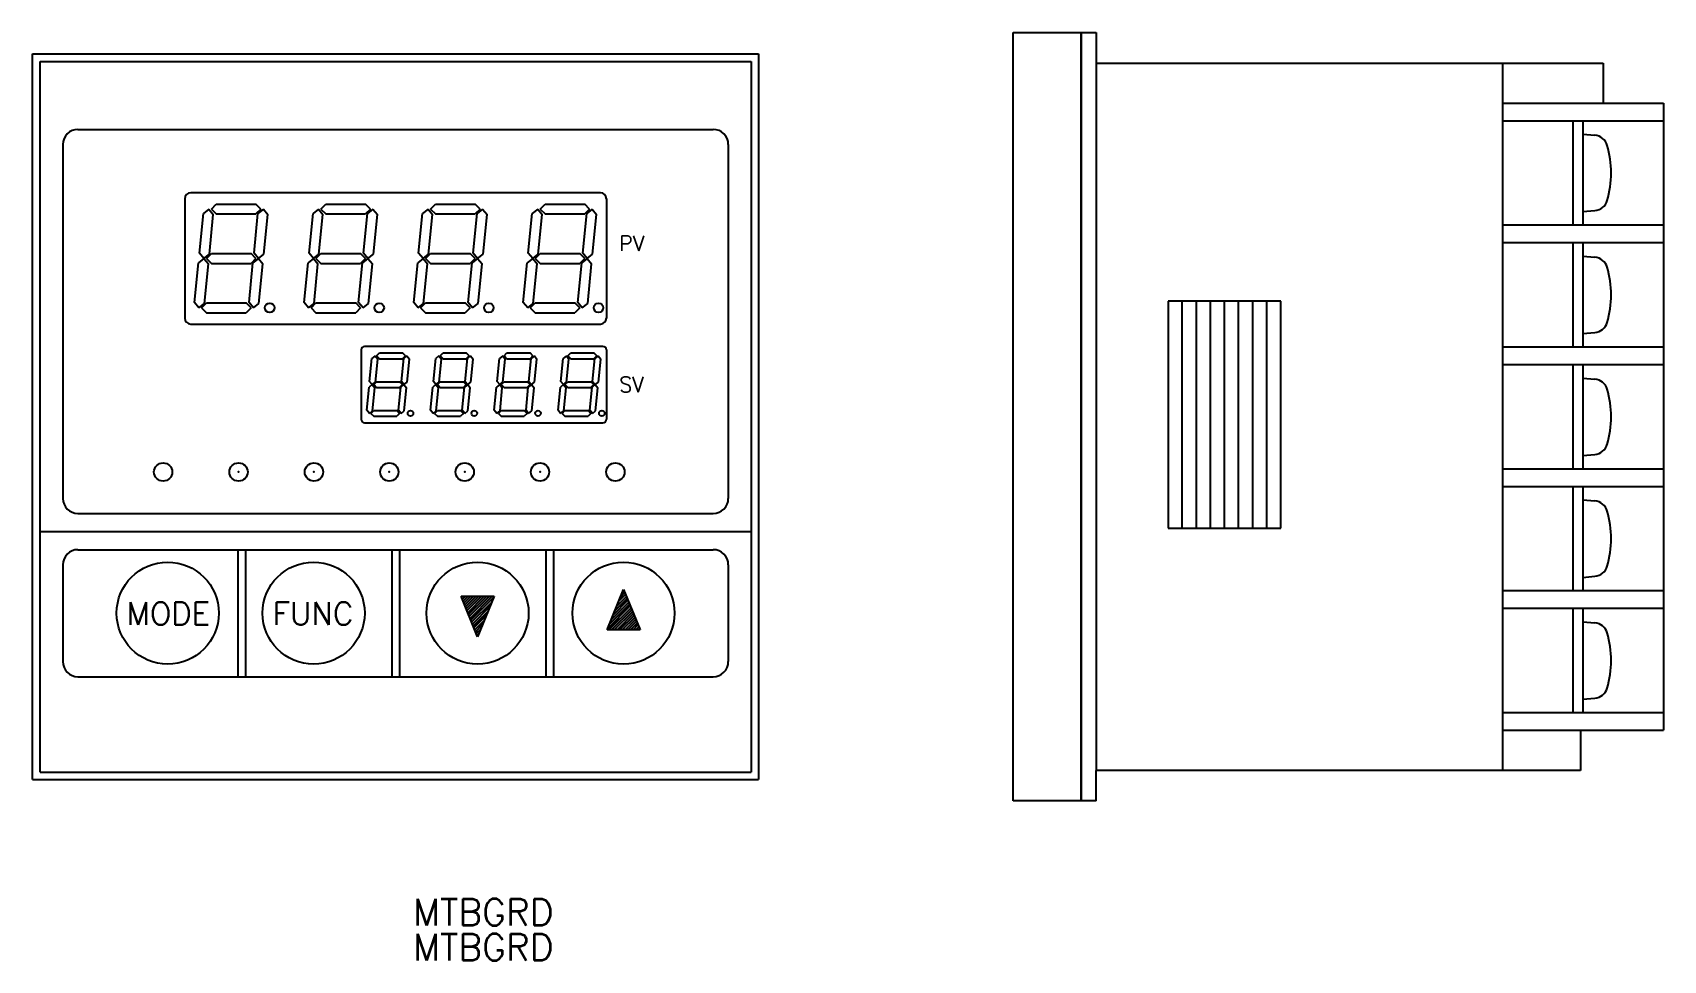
# Model space of a CAD drawing. Extents: x 20 to 236, y 1211 to 1334.
import ezdxf

# ---------------------------------------------------------------- set-up
doc = ezdxf.new("R2010")
doc.units = 0
doc.header["$LTSCALE"] = 5
doc.layers.get('0').update_dxf_attribs({"linetype": 'CONTINUOUS'})
doc.styles.get("Standard").update_dxf_attribs({"font": 'txt', "bigfont": 'bigfont'})

msp = doc.modelspace()

# ---------------------------------------------------------------- linework, layer by layer
at = {"color": 7, "linetype": 'CONTINUOUS'}
for p, q in [((150.06, 1232.53), (150.06, 1334.14)), ((150.06, 1334.14), (159.06, 1334.14)), ((150.06, 1232.53), (150.06, 1334.14)), ((150.06, 1334.14), (159.06, 1334.14)), ((159.06, 1334.14), (159.06, 1232.53)), ((159.06, 1334.14), (161.06, 1334.14)), ((159.06, 1232.53), (159.06, 1334.14)), ((159.06, 1334.14), (161.06, 1334.14)), ((159.06, 1232.53), (159.06, 1334.14)), ((159.06, 1334.14), (159.06, 1232.53)), ((161.06, 1334.14), (161.06, 1330.11)), ((20.41, 1235.34), (20.41, 1331.34)), ((20.41, 1331.34), (116.41, 1331.34)), ((116.41, 1331.34), (116.41, 1235.34)), ((21.41, 1330.34), (115.41, 1330.34)), ((21.41, 1236.34), (21.41, 1330.34)), ((115.41, 1330.34), (115.41, 1236.34)), ((161.06, 1330.11), (228.08, 1330.11)), ((214.79, 1330.11), (214.79, 1236.56)), ((228.08, 1330.11), (228.08, 1324.79)), ((214.79, 1324.79), (236.06, 1324.79)), ((236.06, 1324.79), (236.06, 1241.88)), ((214.79, 1322.49), (236.06, 1322.49)), ((224.09, 1322.49), (224.09, 1308.67)), ((225.42, 1322.49), (225.42, 1308.67)), ((26.41, 1321.34), (110.41, 1321.34)), ((225.42, 1320.7), (227, 1320.56)), ((24.41, 1319.34), (24.41, 1272.54)), ((112.41, 1319.34), (112.41, 1272.54)), ((40.53, 1312.15), (40.53, 1296.39)), ((95.49, 1312.95), (41.33, 1312.95)), ((44.05, 1310.81), (44.7, 1311.47)), ((44.7, 1311.47), (49.94, 1311.47)), ((50.6, 1310.81), (49.94, 1311.47)), ((58.54, 1310.81), (59.2, 1311.47)), ((59.2, 1311.47), (64.44, 1311.47)), ((65.09, 1310.81), (64.44, 1311.47)), ((73.03, 1310.81), (73.69, 1311.47)), ((73.69, 1311.47), (78.93, 1311.47)), ((79.58, 1310.81), (78.93, 1311.47)), ((87.52, 1310.81), (88.18, 1311.47)), ((88.18, 1311.47), (93.42, 1311.47)), ((94.07, 1310.81), (93.42, 1311.47)), ((96.29, 1312.15), (96.29, 1296.39)), ((42.48, 1304.99), (43, 1310.23)), ((43.72, 1310.81), (43, 1310.23)), ((43.72, 1310.81), (44.3, 1310.1)), ((43.78, 1304.85), (44.3, 1310.1)), ((44.05, 1310.81), (44.7, 1310.16)), ((44.7, 1310.16), (49.94, 1310.16)), ((49.69, 1304.99), (50.21, 1310.23)), ((50.6, 1310.81), (49.94, 1310.16)), ((50.93, 1310.81), (50.21, 1310.23)), ((50.93, 1310.81), (51.51, 1310.1)), ((50.99, 1304.85), (51.51, 1310.1)), ((56.97, 1304.99), (57.49, 1310.23)), ((58.21, 1310.81), (57.49, 1310.23)), ((58.21, 1310.81), (58.79, 1310.1)), ((58.27, 1304.85), (58.79, 1310.1)), ((58.54, 1310.81), (59.2, 1310.16)), ((59.2, 1310.16), (64.44, 1310.16)), ((64.18, 1304.99), (64.7, 1310.23)), ((65.09, 1310.81), (64.44, 1310.16)), ((65.42, 1310.81), (64.7, 1310.23)), ((65.42, 1310.81), (66, 1310.1)), ((65.48, 1304.85), (66, 1310.1)), ((71.46, 1304.99), (71.98, 1310.23)), ((72.7, 1310.81), (71.98, 1310.23)), ((72.7, 1310.81), (73.29, 1310.1)), ((72.76, 1304.85), (73.29, 1310.1)), ((73.03, 1310.81), (73.69, 1310.16)), ((73.69, 1310.16), (78.93, 1310.16)), ((78.67, 1304.99), (79.19, 1310.23)), ((79.58, 1310.81), (78.93, 1310.16)), ((79.91, 1310.81), (79.19, 1310.23)), ((79.91, 1310.81), (80.5, 1310.1)), ((79.98, 1304.85), (80.5, 1310.1)), ((85.95, 1304.99), (86.48, 1310.23)), ((87.2, 1310.81), (86.48, 1310.23)), ((87.2, 1310.81), (87.78, 1310.1)), ((87.26, 1304.85), (87.78, 1310.1)), ((87.52, 1310.81), (88.18, 1310.16)), ((88.18, 1310.16), (93.42, 1310.16)), ((93.16, 1304.99), (93.69, 1310.23)), ((94.07, 1310.81), (93.42, 1310.16)), ((94.4, 1310.81), (93.69, 1310.23)), ((94.4, 1310.81), (94.99, 1310.1)), ((94.47, 1304.85), (94.99, 1310.1)), ((225.42, 1310.46), (227, 1310.6)), ((236.06, 1308.67), (214.79, 1308.67)), ((43.06, 1304.27), (42.48, 1304.99)), ((43.06, 1304.27), (43.78, 1304.85)), ((43.39, 1304.27), (44.05, 1304.93)), ((44.05, 1304.93), (49.29, 1304.93)), ((49.94, 1304.27), (49.29, 1304.93)), ((50.27, 1304.27), (49.69, 1304.99)), ((50.27, 1304.27), (50.99, 1304.85)), ((57.55, 1304.27), (56.97, 1304.99)), ((57.55, 1304.27), (58.27, 1304.85)), ((57.88, 1304.27), (58.54, 1304.93)), ((58.54, 1304.93), (63.78, 1304.93)), ((64.44, 1304.27), (63.78, 1304.93)), ((64.76, 1304.27), (64.18, 1304.99)), ((64.76, 1304.27), (65.48, 1304.85)), ((72.05, 1304.27), (71.46, 1304.99)), ((72.05, 1304.27), (72.76, 1304.85)), ((72.38, 1304.27), (73.03, 1304.93)), ((73.03, 1304.93), (78.27, 1304.93)), ((78.93, 1304.27), (78.27, 1304.93)), ((79.26, 1304.27), (78.67, 1304.99)), ((79.26, 1304.27), (79.98, 1304.85)), ((86.54, 1304.27), (85.95, 1304.99)), ((86.54, 1304.27), (87.26, 1304.85)), ((86.87, 1304.27), (87.52, 1304.93)), ((87.52, 1304.93), (92.77, 1304.93)), ((93.42, 1304.27), (92.77, 1304.93)), ((93.75, 1304.27), (93.16, 1304.99)), ((93.75, 1304.27), (94.47, 1304.85)), ((214.79, 1306.37), (236.06, 1306.37)), ((224.09, 1306.37), (224.09, 1292.55)), ((225.42, 1306.37), (225.42, 1292.55)), ((41.82, 1298.45), (42.34, 1303.69)), ((43.06, 1304.27), (42.34, 1303.69)), ((43.06, 1304.27), (43.65, 1303.55)), ((43.13, 1298.31), (43.65, 1303.55)), ((43.39, 1304.27), (44.05, 1303.62)), ((44.05, 1303.62), (49.29, 1303.62)), ((49.03, 1298.45), (49.55, 1303.69)), ((49.94, 1304.27), (49.29, 1303.62)), ((50.27, 1304.27), (49.55, 1303.69)), ((50.27, 1304.27), (50.86, 1303.55)), ((50.33, 1298.31), (50.86, 1303.55)), ((56.32, 1298.45), (56.84, 1303.69)), ((57.55, 1304.27), (56.84, 1303.69)), ((57.55, 1304.27), (58.14, 1303.55)), ((57.62, 1298.31), (58.14, 1303.55)), ((57.88, 1304.27), (58.54, 1303.62)), ((58.54, 1303.62), (63.78, 1303.62)), ((63.52, 1298.45), (64.05, 1303.69)), ((64.44, 1304.27), (63.78, 1303.62)), ((64.76, 1304.27), (64.05, 1303.69)), ((64.76, 1304.27), (65.35, 1303.55)), ((64.83, 1298.31), (65.35, 1303.55)), ((70.81, 1298.45), (71.33, 1303.69)), ((72.05, 1304.27), (71.33, 1303.69)), ((72.05, 1304.27), (72.63, 1303.55)), ((72.11, 1298.31), (72.63, 1303.55)), ((72.38, 1304.27), (73.03, 1303.62)), ((73.03, 1303.62), (78.27, 1303.62)), ((78.02, 1298.45), (78.54, 1303.69)), ((78.93, 1304.27), (78.27, 1303.62)), ((79.26, 1304.27), (78.54, 1303.69)), ((79.26, 1304.27), (79.84, 1303.55)), ((79.32, 1298.31), (79.84, 1303.55)), ((85.3, 1298.45), (85.82, 1303.69)), ((86.54, 1304.27), (85.82, 1303.69)), ((86.54, 1304.27), (87.12, 1303.55)), ((86.6, 1298.31), (87.12, 1303.55)), ((86.87, 1304.27), (87.52, 1303.62)), ((87.52, 1303.62), (92.77, 1303.62)), ((92.51, 1298.45), (93.03, 1303.69)), ((93.42, 1304.27), (92.77, 1303.62)), ((93.75, 1304.27), (93.03, 1303.69)), ((93.75, 1304.27), (94.33, 1303.55)), ((93.81, 1298.31), (94.33, 1303.55)), ((225.42, 1304.58), (227, 1304.44)), ((42.41, 1297.73), (41.82, 1298.45)), ((42.41, 1297.73), (43.13, 1298.31)), ((42.74, 1297.73), (43.39, 1298.38)), ((43.39, 1298.38), (48.63, 1298.38)), ((49.29, 1297.73), (48.63, 1298.38)), ((49.62, 1297.73), (49.03, 1298.45)), ((49.62, 1297.73), (50.33, 1298.31)), ((56.9, 1297.73), (56.32, 1298.45)), ((56.9, 1297.73), (57.62, 1298.31)), ((57.23, 1297.73), (57.88, 1298.38)), ((57.88, 1298.38), (63.13, 1298.38)), ((63.78, 1297.73), (63.13, 1298.38)), ((64.11, 1297.73), (63.52, 1298.45)), ((64.11, 1297.73), (64.83, 1298.31)), ((71.39, 1297.73), (70.81, 1298.45)), ((71.39, 1297.73), (72.11, 1298.31)), ((71.72, 1297.73), (72.38, 1298.38)), ((72.38, 1298.38), (77.62, 1298.38)), ((78.27, 1297.73), (77.62, 1298.38)), ((78.6, 1297.73), (78.02, 1298.45)), ((78.6, 1297.73), (79.32, 1298.31)), ((85.88, 1297.73), (85.3, 1298.45)), ((85.88, 1297.73), (86.6, 1298.31)), ((86.22, 1297.73), (86.87, 1298.38)), ((86.87, 1298.38), (92.11, 1298.38)), ((92.77, 1297.73), (92.11, 1298.38)), ((93.09, 1297.73), (92.51, 1298.45)), ((93.09, 1297.73), (93.81, 1298.31)), ((170.57, 1298.63), (170.57, 1268.59)), ((185.49, 1298.63), (170.57, 1298.63)), ((172.43, 1268.59), (172.43, 1298.63)), ((174.3, 1268.59), (174.3, 1298.63)), ((176.16, 1268.59), (176.16, 1298.63)), ((178.03, 1268.59), (178.03, 1298.63)), ((179.89, 1268.59), (179.89, 1298.63)), ((181.76, 1268.59), (181.76, 1298.63)), ((183.62, 1268.59), (183.62, 1298.63)), ((185.49, 1268.59), (185.49, 1298.63)), ((42.74, 1297.73), (43.39, 1297.07)), ((43.39, 1297.07), (48.63, 1297.07)), ((49.29, 1297.73), (48.63, 1297.07)), ((57.23, 1297.73), (57.88, 1297.07)), ((57.88, 1297.07), (63.13, 1297.07)), ((63.78, 1297.73), (63.13, 1297.07)), ((71.72, 1297.73), (72.38, 1297.07)), ((72.38, 1297.07), (77.62, 1297.07)), ((78.27, 1297.73), (77.62, 1297.07)), ((86.22, 1297.73), (86.87, 1297.07)), ((86.87, 1297.07), (92.11, 1297.07)), ((92.77, 1297.73), (92.11, 1297.07)), ((41.33, 1295.59), (95.49, 1295.59)), ((225.42, 1294.34), (227, 1294.48)), ((63.85, 1292.17), (63.85, 1283)), ((95.82, 1292.63), (64.31, 1292.63)), ((65.89, 1291.39), (66.27, 1291.77)), ((66.27, 1291.77), (69.32, 1291.77)), ((69.7, 1291.39), (69.32, 1291.77)), ((74.32, 1291.39), (74.71, 1291.77)), ((74.71, 1291.77), (77.76, 1291.77)), ((78.14, 1291.39), (77.76, 1291.77)), ((82.76, 1291.39), (83.14, 1291.77)), ((83.14, 1291.77), (86.19, 1291.77)), ((86.57, 1291.39), (86.19, 1291.77)), ((91.19, 1291.39), (91.57, 1291.77)), ((91.57, 1291.77), (94.62, 1291.77)), ((95, 1291.39), (94.62, 1291.77)), ((96.29, 1292.17), (96.29, 1283)), ((236.06, 1292.55), (214.79, 1292.55)), ((64.98, 1288), (65.28, 1291.05)), ((65.7, 1291.39), (65.28, 1291.05)), ((65.7, 1291.39), (66.04, 1290.97)), ((65.74, 1287.92), (66.04, 1290.97)), ((65.89, 1291.39), (66.27, 1291.01)), ((66.27, 1291.01), (69.32, 1291.01)), ((69.17, 1288), (69.48, 1291.05)), ((69.7, 1291.39), (69.32, 1291.01)), ((69.89, 1291.39), (69.48, 1291.05)), ((69.89, 1291.39), (70.23, 1290.97)), ((69.93, 1287.92), (70.23, 1290.97)), ((73.41, 1288), (73.72, 1291.05)), ((74.13, 1291.39), (73.72, 1291.05)), ((74.13, 1291.39), (74.47, 1290.97)), ((74.17, 1287.92), (74.47, 1290.97)), ((74.32, 1291.39), (74.71, 1291.01)), ((74.71, 1291.01), (77.76, 1291.01)), ((77.61, 1288), (77.91, 1291.05)), ((78.14, 1291.39), (77.76, 1291.01)), ((78.33, 1291.39), (77.91, 1291.05)), ((78.33, 1291.39), (78.67, 1290.97)), ((78.37, 1287.92), (78.67, 1290.97)), ((81.84, 1288), (82.15, 1291.05)), ((82.57, 1291.39), (82.15, 1291.05)), ((82.57, 1291.39), (82.9, 1290.97)), ((82.6, 1287.92), (82.9, 1290.97)), ((82.76, 1291.39), (83.14, 1291.01)), ((83.14, 1291.01), (86.19, 1291.01)), ((86.04, 1288), (86.34, 1291.05)), ((86.57, 1291.39), (86.19, 1291.01)), ((86.76, 1291.39), (86.34, 1291.05)), ((86.76, 1291.39), (87.1, 1290.97)), ((86.8, 1287.92), (87.1, 1290.97)), ((90.28, 1288), (90.58, 1291.05)), ((91, 1291.39), (90.58, 1291.05)), ((91, 1291.39), (91.34, 1290.97)), ((91.03, 1287.92), (91.34, 1290.97)), ((91.19, 1291.39), (91.57, 1291.01)), ((91.57, 1291.01), (94.62, 1291.01)), ((94.47, 1288), (94.77, 1291.05)), ((95, 1291.39), (94.62, 1291.01)), ((95.19, 1291.39), (94.77, 1291.05)), ((95.19, 1291.39), (95.53, 1290.97)), ((95.23, 1287.92), (95.53, 1290.97)), ((214.79, 1290.24), (236.06, 1290.24)), ((224.09, 1290.24), (224.09, 1276.42)), ((225.42, 1290.24), (225.42, 1276.42)), ((65.32, 1287.58), (64.9, 1287.24)), ((65.32, 1287.58), (64.98, 1288)), ((65.32, 1287.58), (65.74, 1287.92)), ((65.32, 1287.58), (65.66, 1287.16)), ((65.51, 1287.58), (65.89, 1287.96)), ((65.51, 1287.58), (65.89, 1287.2)), ((65.89, 1287.96), (68.94, 1287.96)), ((69.32, 1287.58), (68.94, 1287.96)), ((69.32, 1287.58), (68.94, 1287.2)), ((69.51, 1287.58), (69.1, 1287.24)), ((69.51, 1287.58), (69.17, 1288)), ((69.51, 1287.58), (69.93, 1287.92)), ((69.51, 1287.58), (69.86, 1287.16)), ((73.75, 1287.58), (73.33, 1287.24)), ((73.75, 1287.58), (73.41, 1288)), ((73.75, 1287.58), (74.17, 1287.92)), ((73.75, 1287.58), (74.09, 1287.16)), ((73.94, 1287.58), (74.32, 1287.96)), ((73.94, 1287.58), (74.32, 1287.2)), ((74.32, 1287.96), (77.37, 1287.96)), ((77.76, 1287.58), (77.37, 1287.96)), ((77.76, 1287.58), (77.37, 1287.2)), ((77.95, 1287.58), (77.53, 1287.24)), ((77.95, 1287.58), (77.61, 1288)), ((77.95, 1287.58), (78.37, 1287.92)), ((77.95, 1287.58), (78.29, 1287.16)), ((82.18, 1287.58), (81.77, 1287.24)), ((82.18, 1287.58), (81.84, 1288)), ((82.18, 1287.58), (82.6, 1287.92)), ((82.18, 1287.58), (82.52, 1287.16)), ((82.38, 1287.58), (82.76, 1287.96)), ((82.38, 1287.58), (82.76, 1287.2)), ((82.76, 1287.96), (85.81, 1287.96)), ((86.19, 1287.58), (85.81, 1287.96)), ((86.19, 1287.58), (85.81, 1287.2)), ((86.38, 1287.58), (85.96, 1287.24)), ((86.38, 1287.58), (86.04, 1288)), ((86.38, 1287.58), (86.8, 1287.92)), ((86.38, 1287.58), (86.72, 1287.16)), ((90.62, 1287.58), (90.2, 1287.24)), ((90.62, 1287.58), (90.28, 1288)), ((90.62, 1287.58), (91.03, 1287.92)), ((90.62, 1287.58), (90.96, 1287.16)), ((90.81, 1287.58), (91.19, 1287.96)), ((90.81, 1287.58), (91.19, 1287.2)), ((91.19, 1287.96), (94.24, 1287.96)), ((94.62, 1287.58), (94.24, 1287.96)), ((94.62, 1287.58), (94.24, 1287.2)), ((94.81, 1287.58), (94.39, 1287.24)), ((94.81, 1287.58), (94.47, 1288)), ((94.81, 1287.58), (95.23, 1287.92)), ((94.81, 1287.58), (95.15, 1287.16)), ((225.42, 1288.45), (227, 1288.32)), ((64.6, 1284.19), (64.9, 1287.24)), ((65.36, 1284.12), (65.66, 1287.16)), ((65.89, 1287.2), (68.94, 1287.2)), ((68.79, 1284.19), (69.1, 1287.24)), ((69.55, 1284.12), (69.86, 1287.16)), ((73.03, 1284.19), (73.33, 1287.24)), ((73.79, 1284.12), (74.09, 1287.16)), ((74.32, 1287.2), (77.37, 1287.2)), ((77.23, 1284.19), (77.53, 1287.24)), ((77.98, 1284.12), (78.29, 1287.16)), ((81.46, 1284.19), (81.77, 1287.24)), ((82.22, 1284.12), (82.52, 1287.16)), ((82.76, 1287.2), (85.81, 1287.2)), ((85.66, 1284.19), (85.96, 1287.24)), ((86.42, 1284.12), (86.72, 1287.16)), ((89.9, 1284.19), (90.2, 1287.24)), ((90.65, 1284.12), (90.96, 1287.16)), ((91.19, 1287.2), (94.24, 1287.2)), ((94.09, 1284.19), (94.39, 1287.24)), ((94.85, 1284.12), (95.15, 1287.16)), ((64.94, 1283.78), (64.6, 1284.19)), ((64.94, 1283.78), (65.36, 1284.12)), ((65.13, 1283.78), (65.51, 1284.16)), ((65.13, 1283.78), (65.51, 1283.4)), ((65.51, 1284.16), (68.56, 1284.16)), ((65.51, 1283.4), (68.56, 1283.4)), ((68.94, 1283.78), (68.56, 1284.16)), ((68.94, 1283.78), (68.56, 1283.4)), ((69.13, 1283.78), (68.79, 1284.19)), ((69.13, 1283.78), (69.55, 1284.12)), ((73.37, 1283.78), (73.03, 1284.19)), ((73.37, 1283.78), (73.79, 1284.12)), ((73.56, 1283.78), (73.94, 1284.16)), ((73.56, 1283.78), (73.94, 1283.4)), ((73.94, 1284.16), (76.99, 1284.16)), ((73.94, 1283.4), (76.99, 1283.4)), ((77.37, 1283.78), (76.99, 1284.16)), ((77.37, 1283.78), (76.99, 1283.4)), ((77.57, 1283.78), (77.23, 1284.19)), ((77.57, 1283.78), (77.98, 1284.12)), ((81.8, 1283.78), (81.46, 1284.19)), ((81.8, 1283.78), (82.22, 1284.12)), ((82, 1283.78), (82.38, 1284.16)), ((82, 1283.78), (82.38, 1283.4)), ((82.38, 1284.16), (85.42, 1284.16)), ((82.38, 1283.4), (85.42, 1283.4)), ((85.81, 1283.78), (85.42, 1284.16)), ((85.81, 1283.78), (85.42, 1283.4)), ((86, 1283.78), (85.66, 1284.19)), ((86, 1283.78), (86.42, 1284.12)), ((90.23, 1283.78), (89.9, 1284.19)), ((90.23, 1283.78), (90.65, 1284.12)), ((90.43, 1283.78), (90.81, 1284.16)), ((90.43, 1283.78), (90.81, 1283.4)), ((90.81, 1284.16), (93.86, 1284.16)), ((90.81, 1283.4), (93.86, 1283.4)), ((94.24, 1283.78), (93.86, 1284.16)), ((94.24, 1283.78), (93.86, 1283.4)), ((94.43, 1283.78), (94.09, 1284.19)), ((94.43, 1283.78), (94.85, 1284.12)), ((64.31, 1282.53), (95.82, 1282.53)), ((225.42, 1278.21), (227, 1278.35)), ((236.06, 1276.42), (214.79, 1276.42)), ((214.79, 1274.12), (236.06, 1274.12)), ((224.09, 1274.12), (224.09, 1260.3)), ((225.42, 1274.12), (225.42, 1260.3)), ((26.41, 1270.54), (110.41, 1270.54)), ((225.42, 1272.33), (227, 1272.19)), ((115.41, 1268.12), (21.41, 1268.12)), ((170.57, 1268.59), (185.49, 1268.59)), ((24.41, 1263.75), (24.41, 1250.95)), ((26.41, 1265.75), (110.41, 1265.75)), ((47.54, 1265.75), (47.54, 1248.95)), ((48.54, 1265.75), (48.54, 1248.95)), ((67.91, 1265.75), (67.91, 1248.95)), ((68.91, 1265.75), (68.91, 1248.95)), ((88.28, 1265.75), (88.28, 1248.95)), ((89.28, 1265.75), (89.28, 1248.95)), ((112.41, 1263.75), (112.41, 1250.95)), ((225.42, 1262.09), (227, 1262.23)), ((77.07, 1259.58), (81.43, 1259.58)), ((79.25, 1254.21), (77.07, 1259.58)), ((77.13, 1259.42), (77.28, 1259.58)), ((77.23, 1259.17), (77.64, 1259.58)), ((77.33, 1258.92), (77.99, 1259.58)), ((77.44, 1258.67), (78.34, 1259.58)), ((77.54, 1258.42), (78.7, 1259.58)), ((77.64, 1258.17), (79.05, 1259.58)), ((77.74, 1257.92), (79.4, 1259.58)), ((77.85, 1257.66), (79.76, 1259.58)), ((77.95, 1257.41), (80.11, 1259.58)), ((78.05, 1257.16), (80.47, 1259.58)), ((78.15, 1256.91), (80.82, 1259.58)), ((78.25, 1256.66), (81.17, 1259.58)), ((78.36, 1256.41), (81.36, 1259.41)), ((81.43, 1259.58), (79.25, 1254.21)), ((96.37, 1255.14), (98.55, 1260.5)), ((98.93, 1259.56), (97.65, 1258.28)), ((98.83, 1259.81), (97.89, 1258.88)), ((98.73, 1260.07), (98.13, 1259.47)), ((98.62, 1260.32), (98.38, 1260.07)), ((98.55, 1260.5), (100.73, 1255.14)), ((236.06, 1260.3), (214.79, 1260.3)), ((78.46, 1256.16), (81.12, 1258.82)), ((78.56, 1255.9), (80.88, 1258.22)), ((78.66, 1255.65), (80.63, 1257.62)), ((99.44, 1258.31), (96.44, 1255.3)), ((99.54, 1258.06), (96.63, 1255.14)), ((99.34, 1258.56), (96.68, 1255.9)), ((99.24, 1258.81), (96.92, 1256.49)), ((99.65, 1257.8), (96.98, 1255.14)), ((99.14, 1259.06), (97.16, 1257.09)), ((99.75, 1257.55), (97.33, 1255.14)), ((99.03, 1259.31), (97.41, 1257.68)), ((99.85, 1257.3), (97.69, 1255.14)), ((214.79, 1258), (236.06, 1258)), ((224.09, 1258), (224.09, 1244.18)), ((225.42, 1258), (225.42, 1244.18)), ((78.77, 1255.4), (80.39, 1257.03)), ((78.87, 1255.15), (80.15, 1256.43)), ((78.97, 1254.9), (79.91, 1255.84)), ((79.07, 1254.65), (79.67, 1255.24)), ((100.73, 1255.14), (96.37, 1255.14)), ((99.95, 1257.05), (98.04, 1255.14)), ((100.06, 1256.8), (98.39, 1255.14)), ((100.16, 1256.55), (98.75, 1255.14)), ((100.26, 1256.3), (99.1, 1255.14)), ((100.36, 1256.04), (99.46, 1255.14)), ((100.46, 1255.79), (99.81, 1255.14)), ((100.57, 1255.54), (100.16, 1255.14)), ((100.67, 1255.29), (100.52, 1255.14)), ((225.42, 1256.21), (227, 1256.07)), ((79.17, 1254.4), (79.42, 1254.65)), ((26.41, 1248.95), (110.41, 1248.95)), ((225.42, 1245.97), (227, 1246.11)), ((236.06, 1244.18), (214.79, 1244.18)), ((214.79, 1241.88), (236.06, 1241.88)), ((225.08, 1241.88), (225.08, 1236.56)), ((21.41, 1236.34), (115.41, 1236.34)), ((225.08, 1236.56), (161.06, 1236.56)), ((161.06, 1232.52), (161.06, 1236.56)), ((20.41, 1235.34), (116.41, 1235.34)), ((156.06, 1232.53), (150.06, 1232.53)), ((156.06, 1232.53), (150.06, 1232.53)), ((161.06, 1232.52), (156.06, 1232.53)), ((161.06, 1232.52), (156.06, 1232.53))]:
    msp.add_line(p, q, dxfattribs=at)
at = {"color": 3, "linetype": 'CONTINUOUS'}
msp.add_line((161.06, 1330.11), (161.06, 1236.56), dxfattribs=at)
msp.add_line((161.06, 1330.11), (161.06, 1236.56), dxfattribs=at)
msp.add_line((161.06, 1330.11), (161.06, 1236.56), dxfattribs=at)
at = {"color": 7, "linetype": 'CONTINUOUS'}
for centre, radius in [((51.76, 1297.75), 0.629), ((66.25, 1297.75), 0.629), ((80.74, 1297.75), 0.629), ((95.24, 1297.75), 0.629), ((70.38, 1283.79), 0.366), ((78.81, 1283.79), 0.366), ((87.24, 1283.79), 0.366), ((95.68, 1283.79), 0.366), ((37.67, 1276.03), 1.21), ((47.64, 1276.03), 1.21), ((57.61, 1276.03), 1.21), ((67.58, 1276.03), 1.21), ((77.55, 1276.03), 1.21), ((87.51, 1276.03), 1.21), ((97.48, 1276.03), 1.21), ((38.27, 1257.36), 6.75), ((57.57, 1257.36), 6.75), ((79.25, 1257.36), 6.75), ((98.55, 1257.36), 6.75)]:
    msp.add_circle(centre, radius, dxfattribs=at)
for centre, radius, start, end in [((26.41, 1319.34), 2, 90, 180), ((110.41, 1319.34), 2, 0, 90), ((226.84, 1318.71), 1.86, 16.257, 85), ((216.12, 1315.58), 13.03, 343.743, 16.257), ((41.33, 1312.15), 0.8, 90, 180), ((95.49, 1312.15), 0.8, 0, 90), ((226.84, 1312.45), 1.86, 275, 343.743), ((226.84, 1302.58), 1.86, 16.257, 85), ((216.12, 1299.46), 13.03, 343.743, 16.257), ((41.33, 1296.39), 0.8, 180, 270), ((95.49, 1296.39), 0.8, 270, 0), ((226.84, 1296.33), 1.86, 275, 343.743), ((64.31, 1292.17), 0.465, 90, 180), ((95.82, 1292.17), 0.465, 0, 90), ((226.84, 1286.46), 1.86, 16.257, 85), ((216.12, 1283.33), 13.03, 343.743, 16.257), ((64.31, 1283), 0.465, 180, 270), ((95.82, 1283), 0.465, 270, 0), ((226.84, 1280.21), 1.86, 275, 343.743), ((26.41, 1272.54), 2, 180, 270), ((110.41, 1272.54), 2, 270, 0), ((226.84, 1270.34), 1.86, 16.257, 85), ((216.12, 1267.21), 13.03, 343.743, 16.257), ((26.41, 1263.75), 2, 90, 180), ((110.41, 1263.75), 2, 0, 90), ((226.84, 1264.08), 1.86, 275, 343.743), ((226.84, 1254.22), 1.86, 16.257, 85), ((216.12, 1251.09), 13.03, 343.743, 16.257), ((26.41, 1250.95), 2, 180, 270), ((110.41, 1250.95), 2, 270, 0), ((226.84, 1247.96), 1.86, 275, 343.743)]:
    msp.add_arc(centre, radius, start, end, dxfattribs=at)
for p in [(47.64, 1276.03), (57.61, 1276.03), (67.58, 1276.03), (77.55, 1276.03), (87.51, 1276.03)]:
    msp.add_point(p, dxfattribs=at)

# ---------------------------------------------------------------- texts
for s, height, p in [('PV', 2, (97.99, 1305.27)), ('SV', 2, (97.99, 1286.6)), ('MODE', 3, (32.84, 1255.8)), ('FUNC', 3, (52.14, 1255.8)), ('MTBGRD', 3.5, (70.69, 1216.05)), ('MTBGRD', 3.5, (70.69, 1211.43))]:
    msp.add_text(s, height=height, dxfattribs=at).set_placement(p)

doc.saveas('drawing.dxf')
